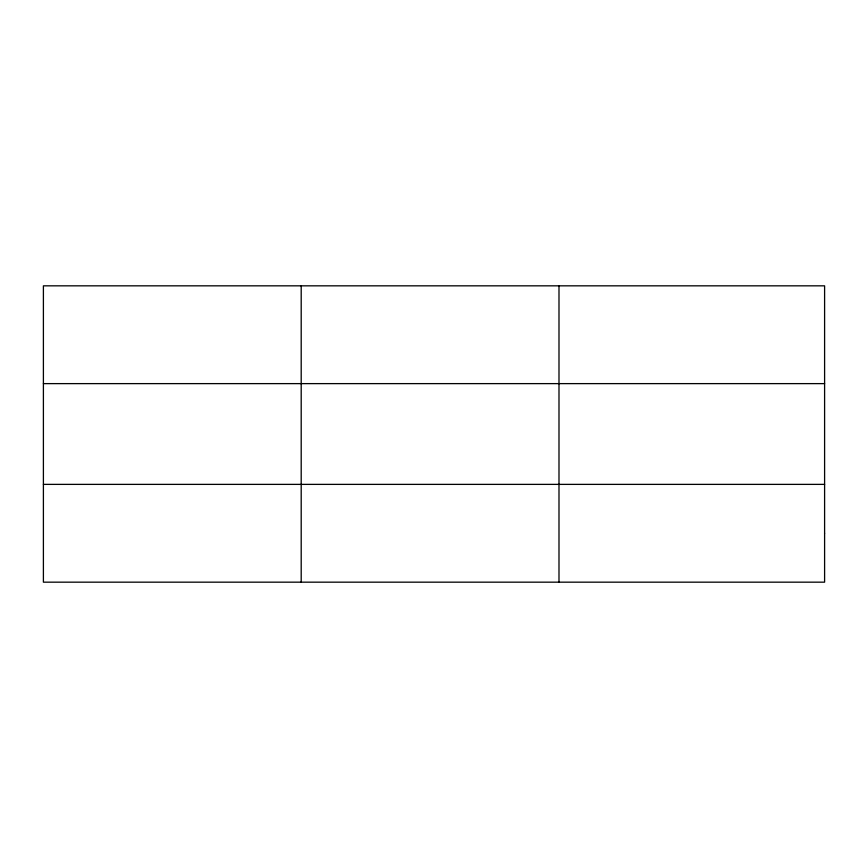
<?xml version="1.0" encoding="UTF-8"?>
<svg xmlns="http://www.w3.org/2000/svg" width="868" height="868" viewBox="0 0 868 868"><rect width="100%" height="100%" fill="white"/><g stroke="black" fill="none" stroke-linecap="round" stroke-linejoin="round"><path stroke-width="1.3" d="M301.196 582.168L301.196 285.832M558.992 582.168L558.992 285.832M43.4 383.623L824.6 383.623M43.4 484.377L824.6 484.377M824.6 533.267L824.6 582.168L43.4 582.168L43.4 285.832L824.6 285.832L824.6 533.267"/></g></svg>
